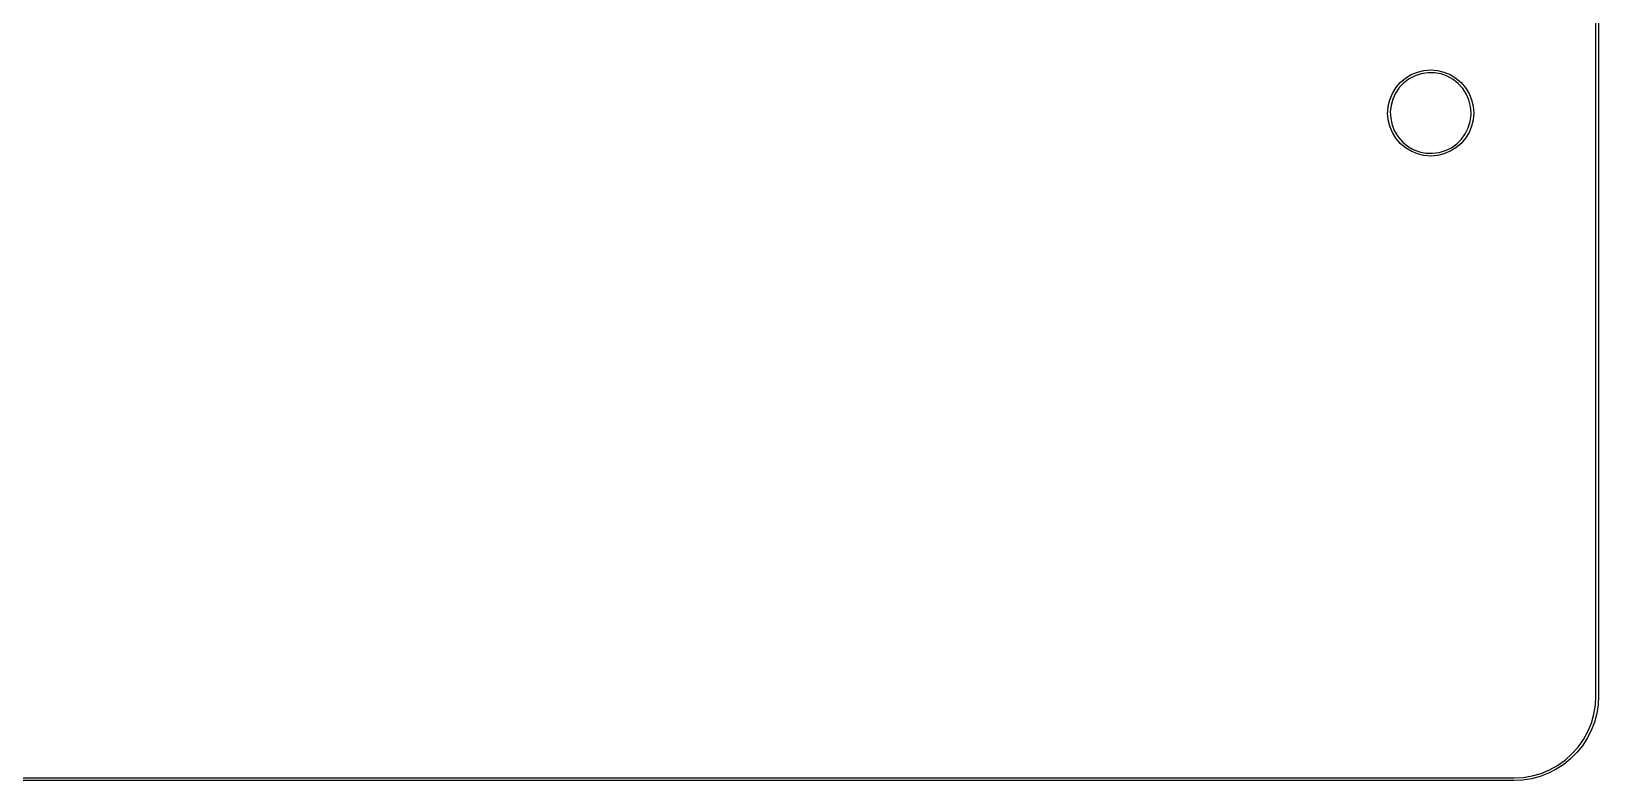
# Model space of a CAD drawing. Extents: x 26 to 390, y -197 to -58.
# Drawn here: x 333.6 to 390.1, y -152.1 to -125.1 of the extents above; entities that cross this region are included whole.
import ezdxf

# ---------------------------------------------------------------- set-up
doc = ezdxf.new("R2010")
doc.units = 0
doc.layers.add('BLACK', color=7, linetype='CONTINUOUS')

msp = doc.modelspace()

# ---------------------------------------------------------------- linework, layer by layer
at = {"layer": 'BLACK', "linetype": 'CONTINUOUS'}
for p, q in [((389.95, -149), (389.95, -61)), ((390.05, -61), (390.05, -149)), ((382.746, -127.089), (382.904, -126.904)), ((383.034, -126.912), (382.869, -127.084)), ((382.904, -126.904), (383.089, -126.746)), ((383.225, -126.769), (383.034, -126.912)), ((383.089, -126.746), (383.296, -126.619)), ((383.436, -126.659), (383.225, -126.769)), ((383.296, -126.619), (383.521, -126.526)), ((383.663, -126.585), (383.436, -126.659)), ((383.521, -126.526), (383.758, -126.469)), ((383.899, -126.549), (383.663, -126.585)), ((383.758, -126.469), (384, -126.45)), ((384.137, -126.551), (383.899, -126.549)), ((384, -126.45), (384.242, -126.469)), ((384.372, -126.593), (384.137, -126.551)), ((384.242, -126.469), (384.479, -126.526)), ((384.596, -126.673), (384.372, -126.593)), ((384.479, -126.526), (384.704, -126.619)), ((384.805, -126.788), (384.596, -126.673)), ((384.704, -126.619), (384.911, -126.746)), ((384.992, -126.936), (384.805, -126.788)), ((384.911, -126.746), (385.096, -126.904)), ((385.153, -127.112), (384.992, -126.936)), ((385.096, -126.904), (385.254, -127.089)), ((382.469, -127.758), (382.526, -127.521)), ((382.526, -127.521), (382.619, -127.296)), ((382.635, -127.498), (382.571, -127.727)), ((382.619, -127.296), (382.746, -127.089)), ((382.735, -127.281), (382.635, -127.498)), ((382.869, -127.084), (382.735, -127.281)), ((385.282, -127.312), (385.153, -127.112)), ((385.254, -127.089), (385.381, -127.296)), ((385.377, -127.531), (385.282, -127.312)), ((385.435, -127.762), (385.377, -127.531)), ((385.381, -127.296), (385.474, -127.521)), ((385.474, -127.521), (385.531, -127.758)), ((382.45, -128), (382.453, -127.964)), ((382.469, -128.242), (382.45, -128)), ((382.453, -127.964), (382.469, -127.758)), ((382.571, -127.727), (382.545, -127.964)), ((382.545, -127.964), (382.559, -128.202)), ((385.422, -128.307), (385.453, -128.071)), ((385.455, -128), (385.435, -127.762)), ((385.453, -128.071), (385.455, -128)), ((385.531, -127.758), (385.55, -128)), ((385.55, -128), (385.531, -128.242)), ((382.526, -128.479), (382.469, -128.242)), ((382.619, -128.704), (382.526, -128.479)), ((382.559, -128.202), (382.612, -128.435)), ((382.612, -128.435), (382.701, -128.656)), ((382.746, -128.911), (382.619, -128.704)), ((382.701, -128.656), (382.826, -128.859)), ((385.247, -128.749), (385.353, -128.536)), ((385.381, -128.704), (385.254, -128.911)), ((385.353, -128.536), (385.422, -128.307)), ((385.474, -128.479), (385.381, -128.704)), ((385.531, -128.242), (385.474, -128.479)), ((382.904, -129.096), (382.746, -128.911)), ((382.826, -128.859), (382.982, -129.04)), ((383.089, -129.254), (382.904, -129.096)), ((382.982, -129.04), (383.165, -129.192)), ((383.296, -129.381), (383.089, -129.254)), ((383.165, -129.192), (383.371, -129.312)), ((384.531, -129.355), (384.745, -129.25)), ((384.911, -129.254), (384.704, -129.381)), ((384.745, -129.25), (384.939, -129.111)), ((385.096, -129.096), (384.911, -129.254)), ((384.939, -129.111), (385.108, -128.943)), ((385.254, -128.911), (385.096, -129.096)), ((385.108, -128.943), (385.247, -128.749)), ((383.521, -129.474), (383.296, -129.381)), ((383.371, -129.312), (383.594, -129.397)), ((383.758, -129.531), (383.521, -129.474)), ((383.594, -129.397), (383.828, -129.445)), ((384, -129.55), (383.758, -129.531)), ((383.828, -129.445), (384.066, -129.453)), ((384.242, -129.531), (384, -129.55)), ((384.066, -129.453), (384.303, -129.423)), ((384.479, -129.474), (384.242, -129.531)), ((384.303, -129.423), (384.531, -129.355)), ((384.704, -129.381), (384.479, -129.474)), ((389.936, -149.331), (389.954, -149.01)), ((389.954, -149.01), (389.95, -149)), ((390.05, -149), (390.033, -149.319)), ((389.881, -149.657), (389.936, -149.331)), ((390.033, -149.319), (389.983, -149.634)), ((389.662, -150.282), (389.789, -149.976)), ((389.901, -149.943), (389.786, -150.241)), ((389.789, -149.976), (389.881, -149.657)), ((389.983, -149.634), (389.901, -149.943)), ((389.31, -150.842), (389.502, -150.572)), ((389.641, -150.525), (389.468, -150.793)), ((389.502, -150.572), (389.662, -150.282)), ((389.786, -150.241), (389.641, -150.525)), ((389.041, -151.267), (388.793, -151.468)), ((388.842, -151.31), (389.089, -151.089)), ((389.267, -151.041), (389.041, -151.267)), ((389.089, -151.089), (389.31, -150.842)), ((389.468, -150.793), (389.267, -151.041)), ((387.657, -151.881), (387.976, -151.789)), ((388.241, -151.786), (387.943, -151.901)), ((387.976, -151.789), (388.282, -151.662)), ((388.525, -151.641), (388.241, -151.786)), ((388.282, -151.662), (388.572, -151.502)), ((388.793, -151.468), (388.525, -151.641)), ((388.572, -151.502), (388.842, -151.31)), ((274, -151.95), (387, -151.95)), ((387, -152.05), (274, -152.05)), ((387, -151.95), (387.01, -151.954)), ((387.319, -152.033), (387, -152.05)), ((387.01, -151.954), (387.331, -151.936)), ((387.634, -151.983), (387.319, -152.033)), ((387.331, -151.936), (387.657, -151.881)), ((387.943, -151.901), (387.634, -151.983))]:
    msp.add_line(p, q, dxfattribs=at)

doc.saveas('drawing.dxf')
